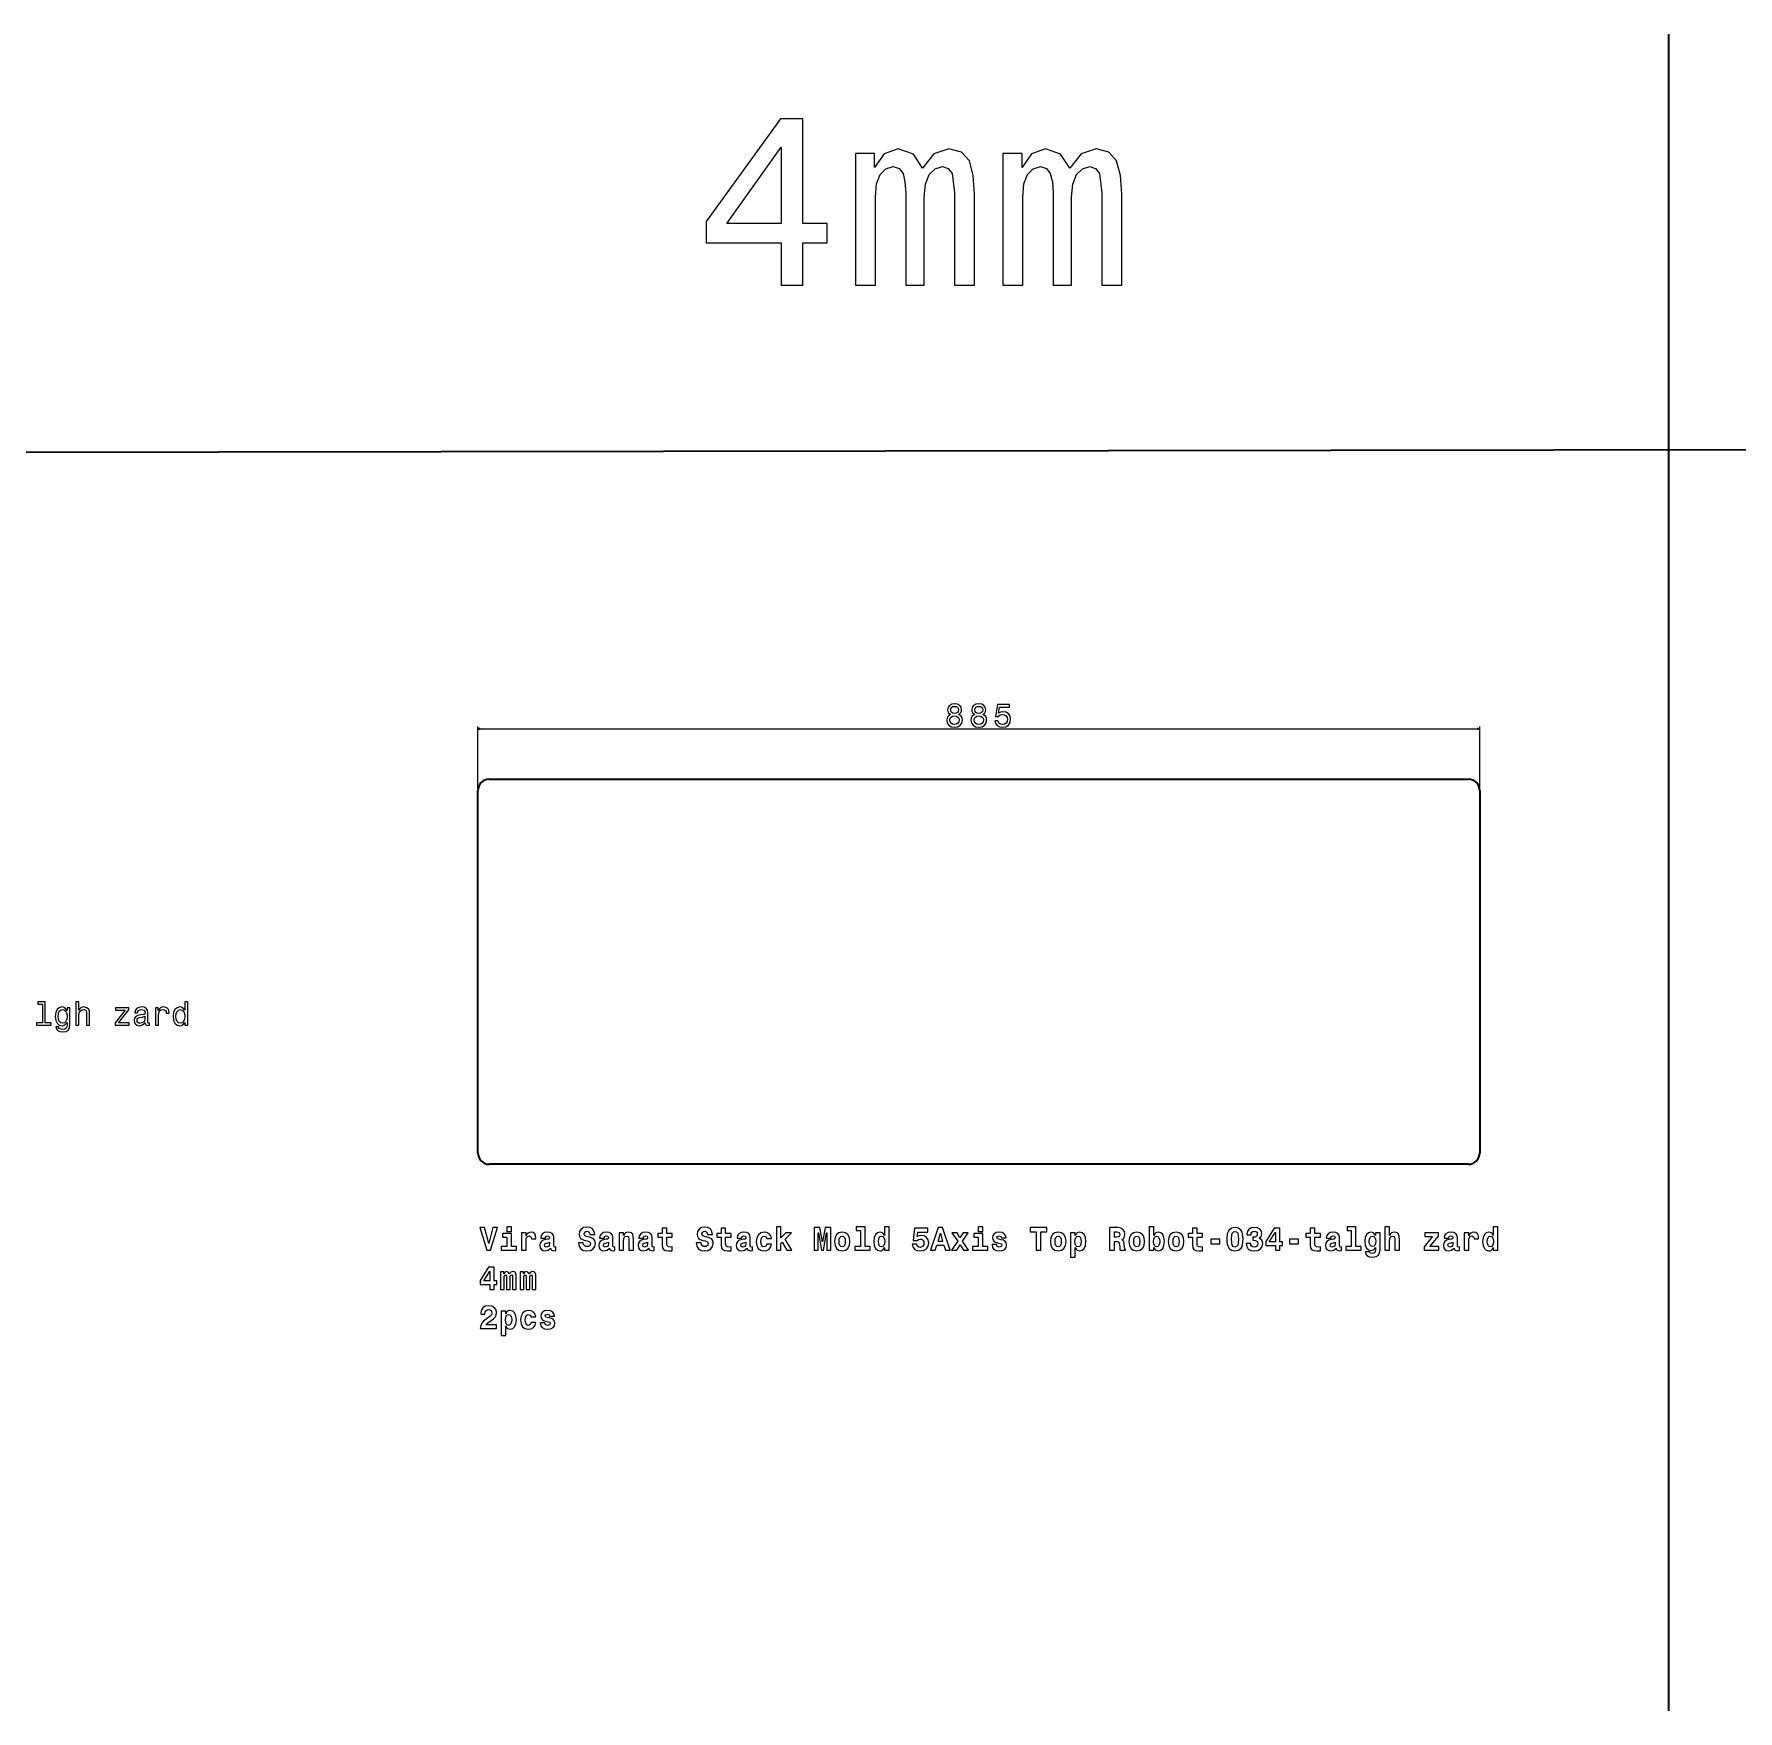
# Model space of a CAD drawing. Extents: x -2439 to 4698, y -548 to 933.
# Drawn here: x -686 to 819, y -548 to 933 of the extents above; entities that cross this region are included whole.
import ezdxf

# ---------------------------------------------------------------- set-up
doc = ezdxf.new("R2010")
doc.units = 0

msp = doc.modelspace()

# ---------------------------------------------------------------- linework, layer by layer
at = {"color": 7, "lineweight": 35}
for p, q in [((757.9, 933.3), (757.9, -547.9)), ((-2439.5, 561.4), (4698.2, 572.4)), ((-284, 275), (581, 275)), ((-294, -55), (-294, 265)), ((591, 265), (591, -55)), ((581, -65), (-284, -65))]:
    msp.add_line(p, q, dxfattribs=at)
at = {"color": 7, "lineweight": 13}
for p, q in [((-294, 267), (-294, 321.6)), ((-294, 319.6), (591, 319.6)), ((591, 267), (591, 321.6))]:
    msp.add_line(p, q, dxfattribs=at)
at = {"color": 5, "lineweight": 13}
for points in [[(-26.2, 711.6), (-6.8, 711.6), (-6.8, 748.8), (14.6, 748.8), (14.6, 766.1), (-6.8, 766.1), (-6.8, 858.4), (-26.5, 858.4), (-92.2, 767.8), (-92.2, 748.8), (-26.2, 748.8)], [(-74, 766.1), (-26.2, 833.3), (-26.2, 766.1)], [(39.7, 711.6), (57.2, 711.6), (57.2, 789.2), (58.3, 800.9), (61.5, 809.3), (66.5, 814.3), (73, 816.2), (78.2, 814.5), (81.6, 810.2), (83.3, 802.8), (84, 793.1), (84, 711.6), (100.4, 711.6), (100.4, 789.2), (101.5, 800.7), (104.7, 809.1), (109.9, 814.3), (116.4, 816.2), (121.6, 814.5), (125.1, 810.2), (127.2, 793.1), (127.2, 711.6), (144.7, 711.6), (144.7, 791.8), (143.6, 808.4), (140.2, 821.2), (133.3, 829), (122, 831.8), (108.8, 827.5), (98.7, 814.9), (90.7, 827.2), (77.3, 831.8), (65, 827.5), (56.5, 815.4), (56.5, 827.7), (39.7, 827.7)], [(169.8, 711.6), (187.3, 711.6), (187.3, 789.2), (188.4, 800.9), (191.6, 809.3), (196.6, 814.3), (203.1, 816.2), (208.3, 814.5), (211.7, 810.2), (213.5, 802.8), (214.1, 793.1), (214.1, 711.6), (230.5, 711.6), (230.5, 789.2), (231.6, 800.7), (234.9, 809.1), (240, 814.3), (246.5, 816.2), (251.7, 814.5), (255.2, 810.2), (257.3, 793.1), (257.3, 711.6), (274.8, 711.6), (274.8, 791.8), (273.8, 808.4), (270.3, 821.2), (263.4, 829), (252.1, 831.8), (239, 827.5), (228.8, 814.9), (220.8, 827.2), (207.4, 831.8), (195.1, 827.5), (186.7, 815.4), (186.7, 827.7), (169.8, 827.7)]]:
    msp.add_lwpolyline(points, close=True, dxfattribs=at)
at = {"color": 7, "lineweight": 13}
for points in [[(123.6, 332.3), (122.1, 331.5), (121.1, 330.4), (120.5, 329), (120.3, 327.3), (120.7, 324.7), (122.1, 322.7), (124.2, 321.5), (127.2, 321), (130.1, 321.5), (132.2, 322.7), (133.5, 324.7), (134, 327.3), (133.8, 329), (133.2, 330.4), (132.2, 331.5), (130.7, 332.3), (131.9, 333), (132.7, 334), (133.2, 335.1), (133.3, 336.5), (132.9, 338.6), (131.7, 340.2), (129.7, 341.3), (127.2, 341.7), (124.6, 341.3), (122.6, 340.2), (121.4, 338.6), (120.9, 336.5), (121.1, 335.1), (121.6, 334)], [(123.7, 336.3), (123.9, 337.6), (124.6, 338.6), (125.7, 339.2), (127.2, 339.4), (128.6, 339.2), (129.7, 338.6), (130.4, 337.6), (130.6, 336.3), (130.4, 335), (129.7, 334), (128.6, 333.3), (127.2, 333.1), (125.7, 333.4), (124.6, 334), (123.9, 335)], [(144.9, 332.3), (143.5, 331.5), (142.4, 330.4), (141.8, 329), (141.6, 327.3), (142.1, 324.7), (143.4, 322.7), (145.6, 321.5), (148.5, 321), (151.4, 321.5), (153.6, 322.7), (154.9, 324.7), (155.4, 327.3), (155.2, 329), (154.6, 330.4), (153.5, 331.5), (152.1, 332.3), (153.2, 333), (154, 334), (154.5, 335.1), (154.7, 336.5), (154.2, 338.6), (153, 340.2), (151.1, 341.3), (148.5, 341.7), (145.9, 341.3), (143.9, 340.2), (142.7, 338.6), (142.3, 336.5), (142.4, 335.1), (142.9, 334)], [(145, 336.3), (145.2, 337.6), (145.9, 338.6), (147, 339.2), (148.5, 339.4), (149.9, 339.2), (151, 338.6), (151.7, 337.6), (152, 336.3), (151.7, 335), (151, 334), (149.9, 333.3), (148.5, 333.1), (147, 333.4), (145.9, 334), (145.2, 335)], [(162.7, 326.8), (163.3, 324.4), (164.7, 322.6), (166.8, 321.4), (169.5, 321), (172.4, 321.5), (174.7, 322.9), (176.1, 325.2), (176.6, 328), (176.2, 330.7), (174.8, 332.8), (172.6, 334.2), (169.8, 334.7), (167.7, 334.3), (166, 333.4), (166.8, 338.8), (175.6, 338.8), (175.6, 341.1), (164.9, 341.1), (163.3, 330.5), (165.6, 330.5), (167.3, 331.9), (169.4, 332.4), (171.2, 332), (172.6, 331.1), (173.5, 329.7), (173.9, 327.9), (173.5, 326.1), (172.6, 324.7), (171.2, 323.8), (169.4, 323.5), (167.9, 323.7), (166.7, 324.3), (165.8, 325.4), (165.4, 326.8)], [(123, 327.4), (123.3, 328.9), (124.1, 330), (125.4, 330.8), (127.2, 331), (128.9, 330.8), (130.1, 330), (131, 328.9), (131.3, 327.4), (131, 325.7), (130.1, 324.5), (128.9, 323.7), (127.2, 323.4), (125.4, 323.7), (124.1, 324.5), (123.3, 325.7)], [(144.4, 327.4), (144.6, 328.9), (145.5, 330), (146.8, 330.8), (148.5, 331), (150.2, 330.8), (151.5, 330), (152.3, 328.9), (152.6, 327.4), (152.3, 325.7), (151.5, 324.5), (150.2, 323.7), (148.5, 323.4), (146.8, 323.7), (145.5, 324.5), (144.6, 325.7)], [(-678.7, 76.4), (-678.7, 60), (-683.9, 60), (-683.9, 57.8), (-671, 57.8), (-671, 60), (-676.2, 60), (-676.2, 78.5), (-682.7, 78.5), (-682.7, 76.4)], [(-649, 57.8), (-646.5, 57.8), (-646.5, 66.8), (-646.2, 68.8), (-645.4, 70.3), (-644.1, 71.2), (-642.4, 71.6), (-641, 71.3), (-640.1, 70.5), (-639.7, 69.2), (-639.6, 67.5), (-639.6, 57.8), (-637, 57.8), (-637, 68), (-637.1, 70.1), (-637.7, 71.8), (-639.4, 73.3), (-642, 73.9), (-643.5, 73.7), (-644.7, 73.1), (-645.7, 72.3), (-646.5, 71.1), (-646.5, 78.5), (-649, 78.5)], [(-552.8, 60.2), (-552.8, 57.8), (-550.3, 57.8), (-550.3, 78.5), (-552.8, 78.5), (-552.8, 71), (-554.7, 73.1), (-555.9, 73.7), (-557.2, 73.9), (-559.7, 73.3), (-561.6, 71.7), (-562.8, 69.1), (-563.2, 65.6), (-562.8, 62.1), (-561.6, 59.5), (-559.7, 57.8), (-557.2, 57.3), (-555.9, 57.5), (-554.7, 58)], [(-654.3, 58.5), (-654.3, 73.3), (-656.8, 73.3), (-656.8, 70.8), (-658.8, 73.1), (-660, 73.7), (-661.3, 73.9), (-663.8, 73.3), (-665.7, 71.7), (-666.9, 69.1), (-667.3, 65.6), (-666.9, 62.1), (-665.7, 59.5), (-663.8, 57.8), (-661.3, 57.3), (-659.9, 57.5), (-658.8, 58), (-656.8, 60.2), (-656.8, 58), (-657, 56.3), (-657.6, 55.1), (-658.8, 54.3), (-660.7, 54.1), (-662.2, 54.2), (-663.4, 54.7), (-664, 55.4), (-664.2, 56.4), (-666.7, 56.4), (-666.7, 56.3), (-666.3, 54.5), (-665.2, 53.1), (-663.3, 52.2), (-660.8, 51.9), (-657.8, 52.3), (-655.8, 53.5), (-654.7, 55.6)], [(-664.7, 65.6), (-664.5, 68.2), (-663.7, 70.1), (-662.5, 71.2), (-660.9, 71.6), (-659.2, 71.2), (-657.9, 70.1), (-657.1, 68.2), (-656.8, 65.6), (-657.1, 63), (-657.9, 61.1), (-659.2, 59.9), (-660.9, 59.6), (-662.5, 59.9), (-663.7, 61.1), (-664.5, 63)], [(-605.5, 71.2), (-614.5, 59.8), (-614.5, 57.8), (-602, 57.8), (-602, 60), (-611.3, 60), (-602.4, 71.4), (-602.4, 73.3), (-614.1, 73.3), (-614.1, 71.2)], [(-587.8, 59.9), (-587.8, 59.8), (-587.7, 58.8), (-587.2, 58.1), (-585.4, 57.6), (-584, 57.8), (-584, 59.7), (-584.6, 59.7), (-585.4, 60), (-585.6, 61.2), (-585.6, 69.2), (-585.9, 71.2), (-586.9, 72.7), (-588.7, 73.6), (-591.1, 73.9), (-593.6, 73.5), (-595.4, 72.5), (-596.5, 71), (-596.9, 69), (-596.9, 68.8), (-594.6, 68.8), (-594.4, 70), (-593.7, 70.9), (-592.7, 71.4), (-591.2, 71.6), (-589.8, 71.5), (-588.8, 71), (-588.2, 70.3), (-588, 69.3), (-588.1, 68), (-588.6, 67.4), (-589.7, 67.2), (-591.9, 66.9), (-594.4, 66.4), (-596.1, 65.5), (-597.2, 64), (-597.5, 61.9), (-597.2, 60), (-596.3, 58.6), (-594.9, 57.7), (-592.9, 57.4), (-590.2, 58)], [(-588.1, 63.3), (-588.4, 61.8), (-589.4, 60.6), (-590.7, 59.9), (-592.4, 59.6), (-593.5, 59.7), (-594.3, 60.2), (-594.8, 61), (-595, 62.1), (-594.8, 63.1), (-594.4, 63.9), (-592.5, 64.7), (-590.2, 65), (-588.1, 65.7)], [(-578.7, 57.8), (-576.2, 57.8), (-576.2, 66.7), (-575.9, 68.8), (-575.1, 70.4), (-573.9, 71.3), (-572.2, 71.6), (-570.9, 71.4), (-569.9, 70.8), (-569.4, 69.8), (-569.2, 68.5), (-566.6, 68.5), (-566.9, 70.8), (-567.9, 72.5), (-569.5, 73.5), (-571.6, 73.9), (-573.1, 73.6), (-574.4, 73.1), (-575.5, 72.1), (-576.4, 70.8), (-576.4, 73.3), (-578.7, 73.3)], [(-556.8, 71.6), (-555.1, 71.2), (-553.9, 70.1), (-553.1, 68.2), (-552.8, 65.6), (-553.1, 63), (-553.9, 61.1), (-555.1, 59.9), (-556.8, 59.6), (-558.4, 59.9), (-559.6, 61.1), (-560.4, 63), (-560.7, 65.6), (-560.4, 68.2), (-559.6, 70), (-558.4, 71.2)], [(-268.4, -120.3), (-268.4, -124.3), (-264.3, -124.3), (-264.3, -120.3)], [(-30.3, -120.3), (-30.3, -141), (-26.3, -141), (-26.3, -135), (-25.2, -133.9), (-21.1, -141), (-16.6, -141), (-22.6, -131.3), (-16.8, -125.6), (-21.8, -125.6), (-26.3, -130.1), (-26.3, -120.3)], [(40.1, -123.6), (43.9, -123.6), (43.9, -137.8), (39.1, -137.8), (39.1, -141), (52.6, -141), (52.6, -137.8), (48, -137.8), (48, -120.3), (40.1, -120.3)], [(65.2, -138.6), (65.2, -141), (69.3, -141), (69.3, -120.3), (65.2, -120.3), (65.2, -127.9), (64.4, -126.6), (63.5, -125.7), (62.4, -125.2), (61.2, -125), (59, -125.6), (57.3, -127.2), (56.2, -129.8), (55.8, -133.3), (56.2, -136.8), (57.3, -139.4), (59, -141), (61.2, -141.6), (62.4, -141.4), (63.5, -140.9), (64.4, -140)], [(148, -120.3), (148, -124.3), (152, -124.3), (152, -120.3)], [(299, -120.3), (299, -141), (303.1, -141), (303.1, -138.6), (303.9, -140), (304.8, -140.9), (307.1, -141.6), (309.3, -141), (311, -139.4), (312.1, -136.8), (312.6, -133.3), (312.1, -129.8), (311, -127.2), (309.3, -125.6), (307.1, -125), (305.8, -125.2), (304.8, -125.7), (303.9, -126.6), (303.1, -127.9), (303.1, -120.3)], [(473.9, -123.6), (477.6, -123.6), (477.6, -137.8), (472.8, -137.8), (472.8, -141), (486.3, -141), (486.3, -137.8), (481.7, -137.8), (481.7, -120.3), (473.9, -120.3)], [(507.3, -120.3), (507.3, -141), (511.4, -141), (511.4, -133.3), (511.5, -131.2), (511.9, -129.7), (512.8, -128.8), (514.1, -128.5), (515.1, -128.8), (515.7, -129.6), (515.9, -130.8), (516, -132.4), (516, -141), (520.1, -141), (520.1, -131.6), (519.9, -128.9), (519.4, -126.8), (518, -125.5), (515.7, -125), (514.3, -125.2), (513.1, -125.7), (512.2, -126.6), (511.4, -127.9), (511.4, -120.3)], [(603, -138.6), (603, -141), (607.1, -141), (607.1, -120.3), (603, -120.3), (603, -127.9), (602.2, -126.6), (601.3, -125.7), (600.2, -125.2), (599, -125), (596.8, -125.6), (595.1, -127.2), (594, -129.8), (593.6, -133.3), (594, -136.8), (595.1, -139.4), (596.8, -141), (599, -141.6), (600.3, -141.4), (601.3, -140.9), (602.2, -140)], [(-288, -121), (-292.2, -121), (-286.1, -141), (-282.7, -141), (-276.6, -121), (-280.8, -121), (-284.4, -135.1)], [(-259.9, -137.8), (-264.3, -137.8), (-264.3, -126.1), (-272.1, -126.1), (-272.1, -129.3), (-268.4, -129.3), (-268.4, -137.8), (-273.3, -137.8), (-273.3, -141), (-259.9, -141)], [(-255.5, -125.6), (-255.5, -141), (-251.4, -141), (-251.4, -133.2), (-251.3, -131.1), (-250.9, -129.6), (-250.1, -128.7), (-248.7, -128.3), (-247.3, -129), (-246.9, -129.8), (-246.7, -130.9), (-246.7, -130.9), (-242.7, -130.9), (-242.7, -130.7), (-243, -128.2), (-243.7, -126.4), (-245, -125.4), (-246.9, -125), (-248.4, -125.2), (-249.6, -125.8), (-250.6, -126.8), (-251.4, -128.2), (-251.4, -125.6)], [(-234.5, -130.2), (-234, -128.7), (-232.5, -128.2), (-231.2, -128.6), (-230.7, -129.8), (-230.9, -130.7), (-231.5, -131.1), (-232.5, -131.3), (-234.1, -131.4), (-236.3, -132), (-237.9, -133.1), (-238.9, -134.6), (-239.2, -136.6), (-238.9, -138.7), (-237.9, -140.2), (-236.4, -141.2), (-234.3, -141.6), (-231.8, -141), (-229.7, -139.2), (-229.3, -140.2), (-228.7, -140.9), (-227.9, -141.2), (-226.6, -141.4), (-225, -141.1), (-225, -138.1), (-225.7, -138.2), (-226.6, -137.9), (-226.8, -136.7), (-226.8, -129.8), (-227.1, -127.7), (-228.2, -126.2), (-230, -125.3), (-232.5, -125), (-235, -125.4), (-236.9, -126.4), (-238, -128), (-238.4, -130), (-238.4, -130.2)], [(-230.8, -135.5), (-231, -136.7), (-231.6, -137.6), (-232.5, -138.1), (-233.6, -138.3), (-234.8, -137.8), (-235.2, -136.6), (-234.8, -135.3), (-233.8, -134.7), (-232, -134.3), (-230.8, -133.7)], [(-190.8, -127), (-191.2, -124.3), (-192.6, -122.2), (-194.8, -121), (-197.9, -120.5), (-200.6, -121), (-202.7, -122.3), (-204.1, -124.3), (-204.5, -126.8), (-204.2, -128.9), (-203.3, -130.5), (-201.6, -131.6), (-199.3, -132.3), (-197.4, -132.8), (-195.8, -133.2), (-194.9, -134), (-194.5, -135.1), (-194.8, -136.3), (-195.4, -137.1), (-196.4, -137.7), (-197.7, -137.8), (-198.9, -137.6), (-199.9, -136.9), (-200.6, -135.9), (-200.9, -134.4), (-205.2, -134.4), (-204.6, -137.5), (-203.1, -139.7), (-200.8, -141.1), (-197.8, -141.6), (-194.6, -141.1), (-192.2, -139.8), (-190.7, -137.7), (-190.2, -134.9), (-190.6, -132.5), (-191.8, -130.9), (-193.7, -129.9), (-196.3, -129.2), (-198, -128.8), (-199.2, -128.3), (-199.9, -127.7), (-200.1, -126.5), (-199.5, -124.9), (-198.7, -124.4), (-197.6, -124.2), (-196.6, -124.4), (-195.8, -124.9), (-195.1, -126.8), (-195.1, -127)], [(-182.4, -130.2), (-182, -128.7), (-180.5, -128.2), (-179.1, -128.6), (-178.7, -129.8), (-178.9, -130.7), (-179.4, -131.1), (-180.5, -131.3), (-182.1, -131.4), (-184.3, -132), (-185.9, -133.1), (-186.8, -134.6), (-187.1, -136.6), (-186.8, -138.7), (-185.9, -140.2), (-184.3, -141.2), (-182.3, -141.6), (-179.8, -141), (-177.6, -139.2), (-177.3, -140.2), (-176.7, -140.9), (-175.8, -141.2), (-174.6, -141.4), (-172.9, -141.1), (-172.9, -138.1), (-173.6, -138.2), (-174.6, -137.9), (-174.7, -136.7), (-174.7, -129.8), (-175.1, -127.7), (-176.1, -126.2), (-177.9, -125.3), (-180.5, -125), (-183, -125.4), (-184.8, -126.4), (-186, -128), (-186.4, -130), (-186.4, -130.2)], [(-178.7, -135.5), (-179, -136.7), (-179.6, -137.6), (-180.5, -138.1), (-181.5, -138.3), (-182.7, -137.8), (-183.1, -136.6), (-182.8, -135.3), (-181.8, -134.7), (-180, -134.3), (-178.7, -133.7)], [(-169.3, -125.6), (-169.3, -141), (-165.2, -141), (-165.2, -133.3), (-165.1, -131.2), (-164.7, -129.7), (-163.8, -128.8), (-162.5, -128.5), (-161.5, -128.8), (-160.9, -129.6), (-160.7, -130.8), (-160.6, -132.4), (-160.6, -141), (-156.5, -141), (-156.5, -131.6), (-156.7, -128.9), (-157.2, -126.8), (-158.6, -125.5), (-160.9, -125), (-162.3, -125.2), (-163.5, -125.7), (-164.4, -126.6), (-165.2, -127.9), (-165.2, -125.6)], [(-147.7, -130.2), (-147.3, -128.7), (-145.8, -128.2), (-144.4, -128.6), (-144, -129.8), (-144.2, -130.7), (-144.7, -131.1), (-145.8, -131.3), (-147.4, -131.4), (-149.6, -132), (-151.2, -133.1), (-152.1, -134.6), (-152.4, -136.6), (-152.1, -138.7), (-151.2, -140.2), (-149.6, -141.2), (-147.6, -141.6), (-145.1, -141), (-142.9, -139.2), (-142.6, -140.2), (-142, -140.9), (-141.1, -141.2), (-139.9, -141.4), (-138.2, -141.1), (-138.2, -138.1), (-138.9, -138.2), (-139.9, -137.9), (-140, -136.7), (-140, -129.8), (-140.4, -127.7), (-141.4, -126.2), (-143.2, -125.3), (-145.8, -125), (-148.3, -125.4), (-150.1, -126.4), (-151.3, -128), (-151.7, -130), (-151.7, -130.2)], [(-144, -135.5), (-144.3, -136.7), (-144.9, -137.6), (-145.8, -138.1), (-146.8, -138.3), (-148, -137.8), (-148.4, -136.6), (-148.1, -135.3), (-147.1, -134.7), (-145.3, -134.3), (-144, -133.7)], [(-122.2, -126.1), (-127.1, -126.1), (-127.1, -121.5), (-131.2, -121.5), (-131.2, -126.1), (-135, -126.1), (-135, -129.3), (-131.2, -129.3), (-131.2, -136.2), (-130.9, -138.7), (-130, -140.3), (-128.2, -141.3), (-125.5, -141.6), (-122.2, -141.4), (-122.2, -138.1), (-124.1, -138.3), (-125.7, -138), (-126.6, -137.3), (-127, -136.2), (-127.1, -134.7), (-127.1, -129.3), (-122.2, -129.3)], [(-86.7, -127), (-87.2, -124.3), (-88.5, -122.2), (-90.8, -121), (-93.8, -120.5), (-96.5, -121), (-98.6, -122.3), (-100, -124.3), (-100.4, -126.8), (-100.1, -128.9), (-99.2, -130.5), (-97.6, -131.6), (-95.2, -132.3), (-93.3, -132.8), (-91.7, -133.2), (-90.8, -134), (-90.4, -135.1), (-90.7, -136.3), (-91.3, -137.1), (-92.3, -137.7), (-93.6, -137.8), (-94.8, -137.6), (-95.9, -136.9), (-96.5, -135.9), (-96.8, -134.4), (-101.1, -134.4), (-100.5, -137.5), (-99, -139.7), (-96.7, -141.1), (-93.7, -141.6), (-90.5, -141.1), (-88.1, -139.8), (-86.6, -137.7), (-86.1, -134.9), (-86.5, -132.5), (-87.7, -130.9), (-89.7, -129.9), (-92.2, -129.2), (-93.9, -128.8), (-95.1, -128.3), (-95.8, -127.7), (-96.1, -126.5), (-95.4, -124.9), (-94.6, -124.4), (-93.5, -124.2), (-92.5, -124.4), (-91.7, -124.9), (-91, -126.8), (-91, -127)], [(-70.1, -126.1), (-75.1, -126.1), (-75.1, -121.5), (-79.1, -121.5), (-79.1, -126.1), (-83, -126.1), (-83, -129.3), (-79.1, -129.3), (-79.1, -136.2), (-78.9, -138.7), (-78, -140.3), (-76.2, -141.3), (-73.4, -141.6), (-70.1, -141.4), (-70.1, -138.1), (-72, -138.3), (-73.6, -138), (-74.5, -137.3), (-75, -136.2), (-75.1, -134.7), (-75.1, -129.3), (-70.1, -129.3)], [(-61, -130.2), (-60.5, -128.7), (-59.1, -128.2), (-57.7, -128.6), (-57.2, -129.8), (-57.4, -130.7), (-58, -131.1), (-59, -131.3), (-60.6, -131.4), (-62.8, -132), (-64.4, -133.1), (-65.4, -134.6), (-65.7, -136.6), (-65.4, -138.7), (-64.4, -140.2), (-62.9, -141.2), (-60.8, -141.6), (-58.3, -141), (-56.2, -139.2), (-55.9, -140.2), (-55.2, -140.9), (-54.4, -141.2), (-53.1, -141.4), (-51.5, -141.1), (-51.5, -138.1), (-52.2, -138.2), (-53.1, -137.9), (-53.3, -136.7), (-53.3, -129.8), (-53.6, -127.7), (-54.7, -126.2), (-56.5, -125.3), (-59.1, -125), (-61.5, -125.4), (-63.4, -126.4), (-64.6, -128), (-64.9, -130), (-64.9, -130.2)], [(-57.3, -135.5), (-57.5, -136.7), (-58.1, -137.6), (-59, -138.1), (-60.1, -138.3), (-61.3, -137.8), (-61.7, -136.6), (-61.4, -135.3), (-60.3, -134.7), (-58.6, -134.3), (-57.3, -133.7)], [(-38.8, -135.5), (-39.6, -137.4), (-41.2, -138.1), (-42.4, -137.8), (-43.2, -136.9), (-43.7, -135.4), (-43.9, -133.2), (-43.7, -131.2), (-43.2, -129.6), (-42.3, -128.8), (-41.2, -128.4), (-39.6, -129), (-38.8, -130.7), (-34.7, -130.7), (-35.3, -128.3), (-36.6, -126.5), (-38.6, -125.4), (-41.1, -125), (-44, -125.6), (-46.2, -127.3), (-47.6, -129.9), (-48.1, -133.3), (-47.6, -136.7), (-46.3, -139.3), (-44.2, -141), (-41.4, -141.6), (-38.7, -141.1), (-36.7, -140), (-35.3, -138), (-34.7, -135.5)], [(3.2, -121), (3.2, -141), (6.6, -141), (6.6, -125.6), (6.9, -125.6), (9.7, -141), (11.3, -141), (14.1, -125.6), (14.4, -125.6), (14.4, -141), (17.9, -141), (17.9, -121), (12.8, -121), (10.6, -133.4), (10.5, -133.4), (8.2, -121)], [(21, -133.3), (21.5, -136.8), (22.8, -139.4), (25, -141), (27.9, -141.6), (30.7, -141), (32.9, -139.4), (34.2, -136.8), (34.7, -133.3), (34.2, -129.8), (32.9, -127.2), (30.7, -125.6), (27.8, -125), (25, -125.6), (22.8, -127.2), (21.5, -129.8)], [(27.9, -128.4), (29, -128.8), (29.9, -129.7), (30.4, -131.2), (30.6, -133.3), (30.4, -135.4), (29.9, -136.9), (29, -137.8), (27.9, -138.1), (26.7, -137.8), (25.8, -136.9), (25.3, -135.3), (25.1, -133.2), (25.3, -131.1), (25.8, -129.7), (26.7, -128.8)], [(62.6, -128.5), (63.8, -128.8), (64.6, -129.7), (65.2, -131.2), (65.4, -133.3), (65.2, -135.4), (64.6, -136.9), (63.7, -137.8), (62.6, -138.1), (61.5, -137.8), (60.6, -136.9), (60.1, -135.4), (59.9, -133.3), (60.1, -131.2), (60.6, -129.7), (61.5, -128.8)], [(93.7, -135.6), (89.8, -135.6), (90.3, -138.1), (91.8, -140), (93.9, -141.2), (96.7, -141.6), (99.8, -141.1), (102.2, -139.7), (103.7, -137.4), (104.3, -134.5), (103.8, -131.8), (102.4, -129.7), (100.3, -128.3), (97.5, -127.9), (95.7, -128.1), (94.1, -128.9), (94.6, -124.9), (103.4, -124.9), (103.4, -121.5), (91.8, -121.5), (90.5, -132.3), (94.1, -132.5), (95.2, -131.4), (96.8, -131.1), (98.2, -131.3), (99.2, -132.1), (99.9, -133.2), (100.1, -134.7), (99.9, -136.3), (99.2, -137.5), (98.2, -138.1), (96.7, -138.4), (95.5, -138.2), (94.6, -137.7), (94, -136.8)], [(112.6, -121), (105.8, -141), (110.1, -141), (111.4, -136.4), (117.6, -136.4), (119, -141), (123.3, -141), (116.6, -121)], [(114.6, -126), (116.6, -133.1), (112.5, -133.1)], [(129.9, -133), (124.4, -141), (129, -141), (132, -136.1), (134.9, -141), (139.5, -141), (134, -133), (139.1, -125.6), (134.6, -125.6), (131.9, -130), (129.3, -125.6), (124.8, -125.6)], [(156.5, -137.8), (152, -137.8), (152, -126.1), (144.2, -126.1), (144.2, -129.3), (148, -129.3), (148, -137.8), (143.1, -137.8), (143.1, -141), (156.5, -141)], [(167.5, -134.9), (168.6, -135.4), (169, -136.5), (168.4, -137.7), (166.6, -138.2), (164.8, -137.7), (164.1, -136), (160.2, -136), (160.6, -138.4), (161.8, -140.2), (163.8, -141.2), (166.5, -141.6), (169.3, -141.2), (171.4, -140.2), (172.6, -138.5), (173.1, -136.2), (172.8, -134.5), (171.9, -133.2), (170.4, -132.2), (168.4, -131.7), (166.1, -131.3), (165, -130.8), (164.6, -129.8), (165.1, -128.8), (166.5, -128.3), (168.1, -128.8), (168.7, -129.9), (172.6, -129.9), (172.6, -129.8), (172.2, -127.9), (171, -126.4), (169.1, -125.4), (166.5, -125), (164, -125.4), (162.2, -126.4), (161, -127.9), (160.6, -130), (160.9, -131.6), (161.8, -133), (163.2, -133.9), (165.1, -134.5)], [(199.2, -124.8), (199.2, -141), (203.4, -141), (203.4, -124.8), (208.7, -124.8), (208.7, -121), (193.9, -121), (193.9, -124.8)], [(211.8, -133.3), (212.3, -136.8), (213.7, -139.4), (215.8, -141), (218.7, -141.6), (221.6, -141), (223.7, -139.4), (225.1, -136.8), (225.6, -133.3), (225.1, -129.8), (223.7, -127.2), (221.5, -125.6), (218.7, -125), (215.8, -125.6), (213.7, -127.2), (212.3, -129.8)], [(218.7, -128.4), (219.9, -128.8), (220.7, -129.7), (221.2, -131.2), (221.4, -133.3), (221.2, -135.4), (220.7, -136.9), (219.9, -137.8), (218.7, -138.1), (217.5, -137.8), (216.7, -136.9), (216.1, -135.3), (216, -133.2), (216.1, -131.1), (216.7, -129.7), (217.5, -128.8)], [(229.6, -125.5), (229.6, -147), (233.7, -147), (233.7, -138.6), (234.5, -140), (235.4, -140.9), (237.7, -141.6), (239.9, -141), (241.6, -139.4), (242.7, -136.8), (243.2, -133.3), (242.7, -129.8), (241.6, -127.2), (239.9, -125.6), (237.7, -125), (236.5, -125.2), (235.4, -125.7), (234.5, -126.6), (233.7, -127.9), (233.7, -125.5)], [(236.3, -128.5), (237.4, -128.8), (238.3, -129.7), (238.8, -131.2), (239, -133.3), (238.8, -135.4), (238.3, -136.9), (237.4, -137.8), (236.3, -138.1), (235.1, -137.8), (234.2, -136.9), (233.7, -135.3), (233.5, -133.2), (233.7, -131.1), (234.3, -129.7), (235.2, -128.8)], [(264.1, -121), (264.1, -141), (268.3, -141), (268.3, -133.1), (269.7, -133.1), (271.2, -133.3), (272.2, -133.9), (272.6, -134.9), (272.8, -136.3), (273, -138.3), (273.1, -140), (273.5, -141), (278.1, -141), (278.1, -140.5), (277.4, -139.6), (277.2, -138.2), (277, -135.5), (276.5, -133.1), (275.9, -132.4), (274.8, -131.8), (276, -131), (276.8, -129.9), (277.3, -128.5), (277.5, -126.8), (277.1, -124.3), (275.9, -122.5), (274, -121.4), (271.4, -121)], [(268.3, -124.8), (270.5, -124.8), (272.4, -125.3), (272.9, -125.9), (273.1, -127), (272.9, -128.1), (272.4, -128.9), (271.6, -129.2), (270.3, -129.3), (268.3, -129.3)], [(281.2, -133.3), (281.7, -136.8), (283.1, -139.4), (285.2, -141), (288.1, -141.6), (290.9, -141), (293.1, -139.4), (294.5, -136.8), (295, -133.3), (294.5, -129.8), (293.1, -127.2), (290.9, -125.6), (288.1, -125), (285.2, -125.6), (283.1, -127.2), (281.7, -129.8)], [(288.1, -128.4), (289.2, -128.8), (290.1, -129.7), (290.6, -131.2), (290.8, -133.3), (290.6, -135.4), (290.1, -136.9), (289.2, -137.8), (288.1, -138.1), (286.9, -137.8), (286, -136.9), (285.5, -135.3), (285.4, -133.2), (285.5, -131.1), (286.1, -129.7), (286.9, -128.8)], [(305.7, -128.5), (306.8, -128.8), (307.7, -129.7), (308.2, -131.2), (308.4, -133.3), (308.2, -135.4), (307.7, -136.9), (306.8, -137.8), (305.7, -138.1), (304.5, -137.8), (303.6, -136.9), (303.1, -135.3), (302.9, -133.2), (303.1, -131.1), (303.7, -129.7), (304.6, -128.8)], [(315.9, -133.3), (316.4, -136.8), (317.7, -139.4), (319.9, -141), (322.8, -141.6), (325.6, -141), (327.8, -139.4), (329.2, -136.8), (329.7, -133.3), (329.2, -129.8), (327.8, -127.2), (325.6, -125.6), (322.8, -125), (319.9, -125.6), (317.7, -127.2), (316.4, -129.8)], [(322.8, -128.4), (323.9, -128.8), (324.8, -129.7), (325.3, -131.2), (325.5, -133.3), (325.3, -135.4), (324.8, -136.9), (323.9, -137.8), (322.8, -138.1), (321.6, -137.8), (320.7, -136.9), (320.2, -135.3), (320.1, -133.2), (320.2, -131.1), (320.8, -129.7), (321.6, -128.8)], [(346.2, -126.1), (341.3, -126.1), (341.3, -121.5), (337.2, -121.5), (337.2, -126.1), (333.4, -126.1), (333.4, -129.3), (337.2, -129.3), (337.2, -136.2), (337.5, -138.7), (338.4, -140.3), (340.2, -141.3), (342.9, -141.6), (346.2, -141.4), (346.2, -138.1), (344.3, -138.3), (342.8, -138), (341.8, -137.3), (341.4, -136.2), (341.3, -134.7), (341.3, -129.3), (346.2, -129.3)], [(353.5, -131.3), (353.5, -135.2), (361.4, -135.2), (361.4, -131.3)], [(367.5, -131), (367.6, -133.5), (368, -135.7), (369.3, -139), (370.3, -140.1), (371.6, -140.9), (374.8, -141.6), (378, -140.9), (380.3, -139), (381.1, -137.6), (381.6, -135.8), (382.1, -131.3), (381.6, -126.7), (381.1, -124.9), (380.3, -123.5), (378, -121.5), (376.5, -121.1), (374.8, -120.9), (371.7, -121.5), (369.4, -123.4), (368, -126.6)], [(374.8, -124.3), (376.2, -124.7), (377.2, -126), (377.7, -128.2), (377.9, -131.2), (377.7, -134.3), (377.2, -136.5), (376.2, -137.8), (374.8, -138.2), (373.3, -137.8), (372.4, -136.5), (371.9, -134.2), (371.7, -131), (371.9, -128), (372.4, -125.9), (373.4, -124.7)], [(388.7, -134.9), (384.8, -134.9), (384.8, -134.9), (385.3, -137.8), (386.6, -139.9), (388.8, -141.1), (391.9, -141.6), (395, -141.1), (397.3, -139.8), (398.8, -137.8), (399.3, -135), (399.1, -133.5), (398.5, -132.2), (397.5, -131.1), (396.2, -130.3), (398, -128.7), (398.6, -126.4), (398.1, -124.1), (396.8, -122.4), (394.7, -121.3), (392, -120.9), (389.1, -121.3), (387, -122.6), (385.7, -124.6), (385.2, -127.3), (389, -127.3), (389, -127.1), (389.2, -125.8), (389.8, -124.9), (390.6, -124.3), (391.8, -124.1), (392.9, -124.3), (393.7, -124.8), (394.3, -125.6), (394.5, -126.6), (394.3, -127.9), (393.6, -128.8), (392.5, -129.3), (391, -129.4), (390.6, -129.4), (390.6, -132.2), (391.1, -132.2), (392.8, -132.4), (394, -132.9), (394.8, -133.9), (395, -135.2), (394.8, -136.6), (394.2, -137.5), (393.2, -138.1), (391.8, -138.3), (390.4, -138.1), (389.5, -137.4), (388.9, -136.4)], [(410.5, -136.7), (410.5, -141), (414.5, -141), (414.5, -136.7), (416.8, -136.7), (416.8, -133.5), (414.5, -133.5), (414.5, -121.5), (409.4, -121.5), (402, -133.1), (402, -136.7)], [(405.1, -133.6), (410.6, -124.9), (410.6, -133.6)], [(422.9, -131.3), (422.9, -135.2), (430.8, -135.2), (430.8, -131.3)], [(450.3, -126.1), (445.4, -126.1), (445.4, -121.5), (441.3, -121.5), (441.3, -126.1), (437.5, -126.1), (437.5, -129.3), (441.3, -129.3), (441.3, -136.2), (441.6, -138.7), (442.5, -140.3), (444.3, -141.3), (447, -141.6), (450.3, -141.4), (450.3, -138.1), (448.4, -138.3), (446.9, -138), (445.9, -137.3), (445.5, -136.2), (445.4, -134.7), (445.4, -129.3), (450.3, -129.3)], [(459.5, -130.2), (459.9, -128.7), (461.4, -128.2), (462.8, -128.6), (463.2, -129.8), (463.1, -130.7), (462.5, -131.1), (461.4, -131.3), (459.8, -131.4), (457.6, -132), (456, -133.1), (455.1, -134.6), (454.8, -136.6), (455.1, -138.7), (456, -140.2), (457.6, -141.2), (459.7, -141.6), (462.1, -141), (464.3, -139.2), (464.6, -140.2), (465.2, -140.9), (466.1, -141.2), (467.3, -141.4), (469, -141.1), (469, -138.1), (468.3, -138.2), (467.3, -137.9), (467.2, -136.7), (467.2, -129.8), (466.8, -127.7), (465.8, -126.2), (464, -125.3), (461.4, -125), (458.9, -125.4), (457.1, -126.4), (455.9, -128), (455.5, -130), (455.5, -130.2)], [(463.2, -135.5), (462.9, -136.7), (462.3, -137.6), (461.4, -138.1), (460.4, -138.3), (459.2, -137.8), (458.8, -136.6), (459.1, -135.3), (460.1, -134.7), (461.9, -134.3), (463.2, -133.7)], [(499, -140.9), (498.8, -142.2), (498.3, -143.1), (497.4, -143.6), (496, -143.9), (494.4, -143.5), (493.8, -142.4), (490, -142.4), (490, -142.5), (490.4, -144.4), (491.6, -145.8), (493.6, -146.7), (496.4, -147), (499.4, -146.6), (501.5, -145.4), (502.6, -143.2), (503, -140.3), (503, -125.5), (499, -125.5), (499, -127.8), (497.2, -125.7), (496.1, -125.2), (494.9, -125), (492.7, -125.6), (490.9, -127.2), (489.8, -129.7), (489.4, -133), (489.8, -136.5), (490.9, -139.1), (492.7, -140.7), (494.9, -141.2), (497.1, -140.6), (498, -139.7), (499, -138.4)], [(496.3, -137.8), (495.2, -137.5), (494.3, -136.6), (493.7, -135.2), (493.5, -133.3), (493.7, -131.2), (494.3, -129.7), (495.2, -128.8), (496.3, -128.5), (497.5, -128.8), (498.4, -129.7), (499, -131.1), (499.2, -133), (499, -135.1), (498.4, -136.6), (497.5, -137.5)], [(554.5, -128.4), (554.5, -125.6), (542.4, -125.6), (542.4, -128.9), (549.2, -128.9), (542, -138), (542, -141), (554.9, -141), (554.9, -137.7), (547, -137.7)], [(563.6, -130.2), (564, -128.7), (565.5, -128.2), (566.9, -128.6), (567.3, -129.8), (567.1, -130.7), (566.6, -131.1), (565.5, -131.3), (563.9, -131.4), (561.7, -132), (560.1, -133.1), (559.2, -134.6), (558.9, -136.6), (559.2, -138.7), (560.1, -140.2), (561.7, -141.2), (563.7, -141.6), (566.2, -141), (568.4, -139.2), (568.7, -140.2), (569.3, -140.9), (570.2, -141.2), (571.4, -141.4), (573.1, -141.1), (573.1, -138.1), (572.4, -138.2), (571.4, -137.9), (571.3, -136.7), (571.3, -129.8), (570.9, -127.7), (569.9, -126.2), (568.1, -125.3), (565.5, -125), (563, -125.4), (561.2, -126.4), (560, -128), (559.6, -130), (559.6, -130.2)], [(567.3, -135.5), (567, -136.7), (566.4, -137.6), (565.5, -138.1), (564.5, -138.3), (563.3, -137.8), (562.8, -136.6), (563.2, -135.3), (564.2, -134.7), (566, -134.3), (567.3, -133.7)], [(577.2, -125.6), (577.2, -141), (581.4, -141), (581.4, -133.2), (581.4, -131.1), (581.9, -129.6), (582.7, -128.7), (584, -128.3), (585.5, -129), (585.9, -129.8), (586, -130.9), (586, -130.9), (590, -130.9), (590, -130.7), (589.8, -128.2), (589, -126.4), (587.7, -125.4), (585.8, -125), (584.3, -125.2), (583.1, -125.8), (582.1, -126.8), (581.4, -128.2), (581.4, -125.6)], [(600.4, -128.5), (601.6, -128.8), (602.4, -129.7), (603, -131.2), (603.2, -133.3), (603, -135.4), (602.4, -136.9), (601.6, -137.8), (600.4, -138.1), (599.3, -137.8), (598.4, -136.9), (597.9, -135.4), (597.7, -133.3), (597.9, -131.2), (598.4, -129.7), (599.3, -128.8)], [(-283.4, -171.3), (-283.4, -175.6), (-279.5, -175.6), (-279.5, -171.3), (-277.2, -171.3), (-277.2, -168.1), (-279.5, -168.1), (-279.5, -156), (-284.5, -156), (-291.9, -167.7), (-291.9, -171.3)], [(-288.8, -168.1), (-283.3, -159.5), (-283.3, -168.1)], [(-263.3, -164.1), (-263.3, -175.6), (-260, -175.6), (-260, -164.9), (-260.2, -162.7), (-260.6, -161), (-261.6, -160), (-263.2, -159.6), (-264.8, -160.2), (-266.2, -161.8), (-267.1, -160.2), (-268.7, -159.6), (-270.1, -160.2), (-271.1, -161.8), (-271.1, -160.1), (-274.1, -160.1), (-274.1, -175.6), (-270.8, -175.6), (-270.8, -164.3), (-270.5, -163.2), (-269.6, -162.8), (-268.9, -163.1), (-268.7, -163.9), (-268.7, -175.6), (-265.4, -175.6), (-265.4, -164.3), (-265.1, -163.2), (-264.2, -162.8), (-263.5, -163.1), (-263.3, -163.9)], [(-246, -164.1), (-246, -175.6), (-242.7, -175.6), (-242.7, -164.9), (-242.8, -162.7), (-243.3, -161), (-244.2, -160), (-245.8, -159.6), (-247.5, -160.2), (-248.8, -161.8), (-249.7, -160.2), (-251.3, -159.6), (-252.8, -160.2), (-253.8, -161.8), (-253.8, -160.1), (-256.7, -160.1), (-256.7, -175.6), (-253.5, -175.6), (-253.5, -164.3), (-253.2, -163.2), (-252.3, -162.8), (-251.6, -163.1), (-251.3, -163.9), (-251.3, -175.6), (-248.1, -175.6), (-248.1, -164.3), (-247.8, -163.2), (-246.9, -162.8), (-246.2, -163.1), (-246, -163.9)], [(-287.7, -197.3), (-287.7, -197.1), (-287.5, -195.5), (-286.9, -194.4), (-285.9, -193.7), (-284.5, -193.4), (-283.3, -193.6), (-282.3, -194.2), (-281.8, -195.1), (-281.5, -196.3), (-281.9, -198), (-283, -199.3), (-284.6, -200.5), (-286.6, -201.8), (-288.9, -203.5), (-290.4, -205.4), (-291.4, -207.5), (-291.8, -210.2), (-277.6, -210.2), (-277.6, -206.8), (-286.8, -206.8), (-286.2, -205.9), (-285.2, -205.1), (-282.2, -203.1), (-280.1, -201.6), (-278.6, -200.1), (-277.7, -198.4), (-277.4, -196.2), (-277.9, -193.7), (-279.3, -191.8), (-281.5, -190.5), (-284.5, -190), (-287.4, -190.5), (-289.5, -191.9), (-291, -194.2), (-291.4, -197.2), (-291.4, -197.3)], [(-273.5, -194.7), (-273.5, -216.2), (-269.4, -216.2), (-269.4, -207.8), (-268.6, -209.1), (-267.7, -210), (-265.4, -210.7), (-263.2, -210.2), (-261.5, -208.6), (-260.4, -206), (-259.9, -202.4), (-260.4, -199), (-261.5, -196.4), (-263.2, -194.7), (-265.4, -194.2), (-266.7, -194.3), (-267.7, -194.9), (-268.6, -195.8), (-269.4, -197.1), (-269.4, -194.7)], [(-246.9, -204.7), (-247.8, -206.6), (-249.4, -207.3), (-250.6, -207), (-251.4, -206), (-251.9, -204.5), (-252.1, -202.4), (-251.9, -200.3), (-251.4, -198.8), (-250.5, -197.9), (-249.4, -197.6), (-247.8, -198.2), (-247, -199.8), (-242.9, -199.8), (-243.5, -197.5), (-244.8, -195.7), (-246.8, -194.6), (-249.3, -194.2), (-252.2, -194.8), (-254.4, -196.4), (-255.8, -199.1), (-256.3, -202.5), (-255.8, -205.9), (-254.5, -208.5), (-252.4, -210.2), (-249.6, -210.7), (-246.9, -210.3), (-244.9, -209.1), (-243.5, -207.2), (-242.9, -204.7)], [(-231.5, -204.1), (-230.4, -204.6), (-230, -205.6), (-230.6, -206.9), (-232.5, -207.4), (-234.2, -206.8), (-234.9, -205.2), (-238.8, -205.2), (-238.4, -207.6), (-237.2, -209.3), (-235.2, -210.4), (-232.5, -210.7), (-229.7, -210.4), (-227.6, -209.3), (-226.4, -207.7), (-225.9, -205.4), (-226.3, -203.7), (-227.1, -202.4), (-228.6, -201.4), (-230.7, -200.8), (-232.9, -200.5), (-234, -200), (-234.4, -198.9), (-233.9, -197.9), (-232.5, -197.5), (-231, -197.9), (-230.3, -199.1), (-226.4, -199.1), (-226.4, -199), (-226.8, -197.1), (-228, -195.5), (-229.9, -194.5), (-232.5, -194.2), (-235, -194.5), (-236.9, -195.6), (-238, -197.1), (-238.4, -199.1), (-238.1, -200.8), (-237.2, -202.1), (-235.9, -203.1), (-234, -203.6)], [(-266.8, -197.6), (-265.7, -197.9), (-264.8, -198.9), (-264.3, -200.4), (-264.1, -202.4), (-264.3, -204.5), (-264.8, -206.1), (-265.7, -207), (-266.8, -207.3), (-268, -207), (-268.9, -206), (-269.4, -204.5), (-269.6, -202.3), (-269.4, -200.3), (-268.9, -198.8), (-268, -197.9)]]:
    msp.add_lwpolyline(points, close=True, dxfattribs=at)
for points in [[(-292.1, 320.1), (-294, 319.6), (-292.1, 319)], [(589.1, 319), (591, 319.6), (589.1, 320.1)]]:
    msp.add_lwpolyline(points, dxfattribs=at)
at = {"color": 7, "lineweight": 35}
for centre, start, end in [((-284, 265), 90, 180), ((581, 265), 0, 90), ((-284, -55), 180, 270), ((581, -55), 270, 0)]:
    msp.add_arc(centre, 10, start, end, dxfattribs=at)

doc.saveas('drawing.dxf')
